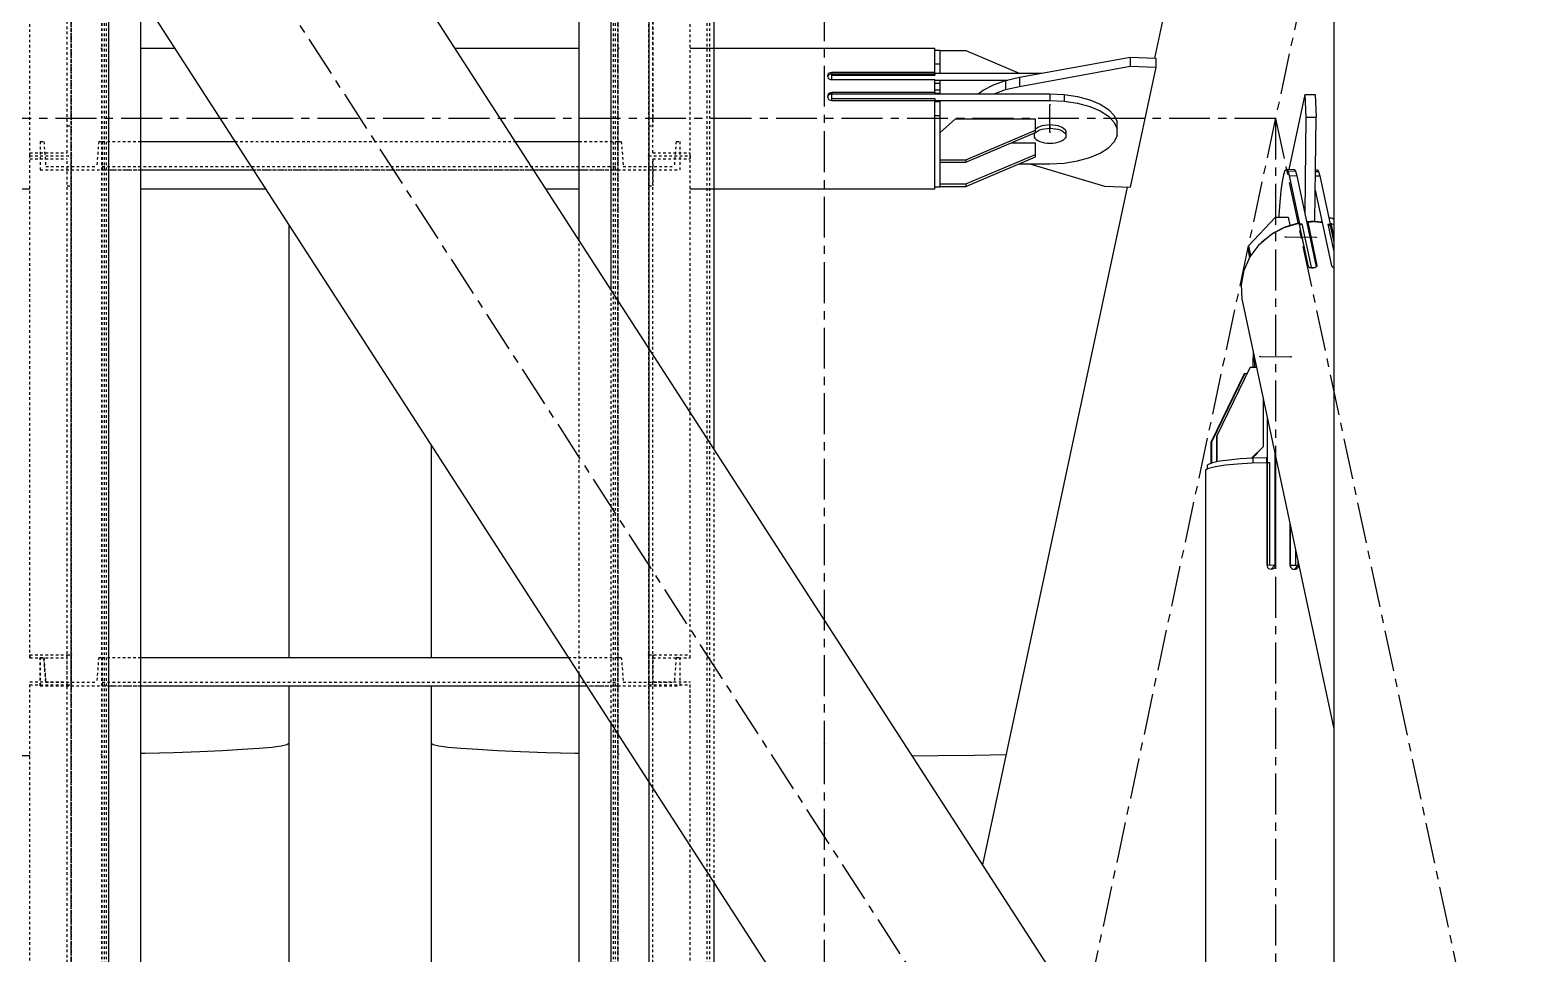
# Model space of a CAD drawing. Header units: millimetres. Extents: x 5143 to 30813, y 232 to 21408.
# Drawn here: x 23101 to 23391.9, y 15168.3 to 15347.4 of the extents above; entities that cross this region are included whole.
import ezdxf

# ---------------------------------------------------------------- set-up
doc = ezdxf.new("R2010")
doc.units = ezdxf.units.MM
doc.header["$LTSCALE"] = 0.25
for name, pattern in [('CENTER', [50.8, 31.75, -6.35, 6.35, -6.35]), ('XKITLINE00', [0]), ('XKITLINE02', [4, 2, -2]), ('XKITLINE03', [6, 3, -1, 1, -1])]:
    doc.linetypes.add(name, pattern=pattern)

msp = doc.modelspace()

# ---------------------------------------------------------------- linework, layer by layer
at = {"color": 8, "linetype": 'CENTER'}
for p, q in [((23255, 16877.2), (23255, 15209.12)), ((22900, 15740.27), (23430, 14920.27)), ((23430, 15740.27), (23255, 14920.27)), ((23298.78, 15327.62), (23298.78, 15332.93)), ((23342.5, 15330.27), (22987.5, 15330.27)), ((23342.5, 15330.27), (23342.5, 14510.27)), ((23342.5, 15330.27), (23430, 14920.27)), ((23344.42, 15307.31), (23350.39, 15307.23)), ((23339.51, 15284.13), (23345.48, 15284.06)), ((23255, 15209.12), (23255, 13540.01))]:
    msp.add_line(p, q, dxfattribs=at)
at = {"color": 8, "linetype": 'XKITLINE00'}
for p, q in [((23353.8, 15704.03), (23353.8, 15132.31)), ((23046.35, 15555.83), (23322.11, 15129.19)), ((23007.88, 15531.36), (23283.64, 15104.72)), ((23353.8, 15504.65), (23319.07, 15341.95)), ((23114.72, 15343.92), (23115, 15343.92)), ((23122.5, 15343.92), (23129.04, 15343.92)), ((23183.32, 15343.92), (23207.48, 15343.92)), ((23214.98, 15343.92), (23215.26, 15343.92)), ((23228.98, 15343.92), (23276.48, 15343.92)), ((23276.48, 15339.05), (23276.48, 15343.92)), ((23276.48, 15343.52), (23277.48, 15343.52)), ((23277.48, 15342.28), (23277.48, 15343.52)), ((23277.48, 15343.45), (23282.48, 15343.45)), ((23282.48, 15343.45), (23292.83, 15339.05)), ((23276.48, 15340.88), (23277.48, 15340.88)), ((23277.48, 15339.05), (23277.48, 15342.28)), ((23292.84, 15338.25), (23314.3, 15342.18)), ((23292.84, 15336.48), (23314.3, 15340.41)), ((23314.3, 15342.18), (23319.27, 15341.95)), ((23314.3, 15342.18), (23314.3, 15340.41)), ((23314.3, 15340.41), (23319.27, 15340.18)), ((23319.27, 15340.18), (23314.31, 15316.92)), ((23319.27, 15341.95), (23319.27, 15340.18)), ((23255.67, 15338.74), (23255.63, 15338.53)), ((23255.63, 15338.53), (23255.67, 15338.31)), ((23255.67, 15338.46), (23255.66, 15338.38)), ((23255.79, 15338.94), (23255.67, 15338.74)), ((23255.79, 15338.66), (23255.67, 15338.46)), ((23255.67, 15338.31), (23255.79, 15338.11)), ((23255.79, 15338.94), (23255.98, 15339.1)), ((23255.79, 15338.66), (23255.95, 15338.79)), ((23255.79, 15338.11), (23255.98, 15337.95)), ((23255.95, 15338.79), (23255.98, 15338.81)), ((23255.98, 15339.1), (23256.22, 15339.18)), ((23255.98, 15338.81), (23256.22, 15338.9)), ((23255.98, 15337.95), (23256.22, 15337.85)), ((23256.22, 15339.18), (23256.48, 15339.22)), ((23256.22, 15338.9), (23256.46, 15338.93)), ((23256.22, 15337.85), (23256.48, 15337.82)), ((23256.48, 15339.22), (23256.48, 15338.93)), ((23256.48, 15339.22), (23276.48, 15339.22)), ((23256.48, 15338.93), (23276.48, 15338.93)), ((23256.48, 15337.82), (23256.48, 15338.93)), ((23256.48, 15338.65), (23276.48, 15338.65)), ((23256.48, 15337.82), (23276.48, 15337.82)), ((23276.48, 15339.05), (23297.19, 15339.05)), ((23276.48, 15339.05), (23276.48, 15338.65)), ((23276.48, 15335.34), (23276.48, 15337.82)), ((23276.48, 15337.72), (23290.58, 15337.72)), ((23276.48, 15337.67), (23277.48, 15337.67)), ((23276.48, 15337.08), (23277.48, 15337.08)), ((23277.48, 15336.47), (23277.48, 15337.67)), ((23285.79, 15335.76), (23287.8, 15336.79)), ((23287.8, 15336.79), (23290.18, 15337.63)), ((23290.18, 15337.63), (23292.84, 15338.25)), ((23290.18, 15337.63), (23290.18, 15335.86)), ((23292.84, 15338.25), (23292.84, 15336.48)), ((23255.67, 15334.79), (23255.63, 15334.55)), ((23255.63, 15334.55), (23255.67, 15334.3)), ((23255.67, 15334.51), (23255.65, 15334.41)), ((23255.79, 15335.01), (23255.67, 15334.79)), ((23255.79, 15334.73), (23255.67, 15334.51)), ((23255.67, 15334.3), (23255.79, 15334.08)), ((23255.79, 15335.01), (23255.98, 15335.19)), ((23255.79, 15334.73), (23255.98, 15334.91)), ((23255.79, 15334.08), (23255.98, 15333.9)), ((23255.98, 15335.19), (23256.22, 15335.3)), ((23255.98, 15334.91), (23256.22, 15335.02)), ((23255.98, 15333.9), (23256.22, 15333.81)), ((23256.22, 15335.3), (23256.48, 15335.34)), ((23256.22, 15335.3), (23256.22, 15335.02)), ((23256.22, 15335.02), (23256.48, 15335.06)), ((23256.22, 15333.81), (23256.48, 15333.74)), ((23256.48, 15335.34), (23256.48, 15335.07)), ((23256.48, 15335.34), (23276.48, 15335.34)), ((23256.48, 15335.07), (23298.78, 15335.07)), ((23256.48, 15333.74), (23256.48, 15335.07)), ((23256.48, 15334.14), (23276.48, 15334.14)), ((23276.48, 15335.84), (23277.48, 15335.84)), ((23276.48, 15335.34), (23276.48, 15335.07)), ((23276.48, 15335.19), (23276.48, 15335.07)), ((23276.48, 15335.19), (23277.48, 15335.19)), ((23276.48, 15334.14), (23276.48, 15333.75)), ((23277.48, 15335.07), (23277.48, 15336.47)), ((23284.87, 15335.07), (23285.79, 15335.76)), ((23287.94, 15335.07), (23290.18, 15335.86)), ((23290.18, 15335.86), (23292.84, 15336.48)), ((23298.78, 15335.07), (23301.5, 15334.94)), ((23298.78, 15335.07), (23298.78, 15333.75)), ((23301.5, 15334.94), (23304.11, 15334.54)), ((23301.5, 15334.94), (23301.5, 15333.61)), ((23304.11, 15334.54), (23306.48, 15333.9)), ((23306.48, 15333.9), (23308.51, 15333.05)), ((23348.2, 15334.94), (23345.12, 15320.4)), ((23348.2, 15334.94), (23350.19, 15334.91)), ((23348.2, 15334.94), (23348.39, 15330.53)), ((23350.19, 15334.91), (23350.38, 15330.5)), ((23256.48, 15333.74), (23276.48, 15333.74)), ((23276.48, 15333.75), (23298.78, 15333.75)), ((23276.48, 15316.63), (23276.48, 15333.74)), ((23276.48, 15333.55), (23277.48, 15333.55)), ((23277.48, 15328.16), (23277.48, 15333.55)), ((23298.78, 15333.75), (23301.5, 15333.61)), ((23301.5, 15333.61), (23304.11, 15333.22)), ((23304.11, 15333.22), (23306.48, 15332.58)), ((23306.48, 15332.58), (23308.51, 15331.72)), ((23308.51, 15333.05), (23310.12, 15332.01)), ((23308.51, 15331.72), (23310.12, 15330.68)), ((23310.12, 15332.01), (23311.24, 15330.84)), ((23276.48, 15330.87), (23277.48, 15330.87)), ((23277.48, 15327.54), (23280.48, 15330.19)), ((23277.48, 15322.25), (23277.48, 15328.16)), ((23280.48, 15330.19), (23295.98, 15330.19)), ((23282.48, 15322.24), (23295.98, 15327.98)), ((23295.98, 15327.52), (23295.98, 15330.19)), ((23296.09, 15328.35), (23295.98, 15328.23)), ((23296.09, 15328.35), (23296.4, 15328.55)), ((23296.4, 15328.55), (23296.79, 15328.73)), ((23296.4, 15327.85), (23296.79, 15328.03)), ((23296.79, 15328.73), (23297.23, 15328.88)), ((23296.79, 15328.03), (23297.23, 15328.17)), ((23297.23, 15328.88), (23297.72, 15328.98)), ((23297.23, 15328.17), (23297.72, 15328.28)), ((23297.72, 15328.98), (23298.24, 15329.05)), ((23297.72, 15328.28), (23298.24, 15328.34)), ((23298.24, 15329.05), (23298.78, 15329.07)), ((23298.24, 15328.34), (23298.78, 15328.36)), ((23298.78, 15329.07), (23298.78, 15328.36)), ((23298.78, 15329.07), (23299.32, 15329.05)), ((23298.78, 15328.36), (23299.32, 15328.34)), ((23299.32, 15329.05), (23299.84, 15328.98)), ((23299.32, 15328.34), (23299.84, 15328.28)), ((23299.84, 15328.98), (23300.33, 15328.88)), ((23299.84, 15328.28), (23300.33, 15328.17)), ((23300.33, 15328.88), (23300.77, 15328.73)), ((23300.33, 15328.17), (23300.77, 15328.03)), ((23300.77, 15328.73), (23301.15, 15328.55)), ((23300.77, 15328.03), (23301.15, 15327.85)), ((23301.15, 15328.55), (23301.46, 15328.35)), ((23301.46, 15328.35), (23301.69, 15328.12)), ((23301.69, 15328.12), (23301.83, 15327.87)), ((23310.12, 15330.68), (23311.24, 15329.51)), ((23311.24, 15330.84), (23311.81, 15329.59)), ((23311.24, 15329.51), (23311.81, 15328.26)), ((23311.81, 15326.98), (23311.81, 15329.59)), ((23348.39, 15330.53), (23348.17, 15311.99)), ((23348.39, 15330.53), (23350.38, 15330.5)), ((23350.14, 15310.34), (23350.38, 15330.5)), ((23282.48, 15321.77), (23295.98, 15327.52)), ((23291.29, 15325.52), (23295.98, 15325.52)), ((23295.68, 15327.39), (23295.68, 15326.92)), ((23295.73, 15327.17), (23295.68, 15326.92)), ((23295.68, 15326.92), (23295.73, 15326.66)), ((23295.87, 15327.41), (23295.73, 15327.17)), ((23295.73, 15326.66), (23295.87, 15326.42)), ((23295.96, 15327.51), (23295.87, 15327.41)), ((23295.87, 15326.42), (23296.09, 15326.19)), ((23296.09, 15327.64), (23295.98, 15327.52)), ((23295.98, 15322.84), (23295.98, 15325.52)), ((23296.09, 15327.64), (23296.4, 15327.85)), ((23296.09, 15326.19), (23296.4, 15325.98)), ((23296.4, 15325.98), (23296.79, 15325.81)), ((23296.79, 15325.81), (23297.23, 15325.66)), ((23297.23, 15325.66), (23297.72, 15325.55)), ((23297.72, 15325.55), (23298.24, 15325.49)), ((23298.24, 15325.49), (23298.78, 15325.47)), ((23298.78, 15325.47), (23299.32, 15325.49)), ((23299.32, 15325.49), (23299.84, 15325.55)), ((23299.84, 15325.55), (23300.33, 15325.66)), ((23300.33, 15325.66), (23300.77, 15325.81)), ((23300.77, 15325.81), (23301.15, 15325.98)), ((23301.15, 15327.85), (23301.46, 15327.64)), ((23301.15, 15325.98), (23301.46, 15326.19)), ((23301.46, 15327.64), (23301.69, 15327.41)), ((23301.69, 15326.42), (23301.46, 15326.19)), ((23301.69, 15327.41), (23301.83, 15327.17)), ((23301.83, 15326.66), (23301.69, 15326.42)), ((23301.83, 15327.87), (23301.88, 15327.62)), ((23301.83, 15327.17), (23301.88, 15326.92)), ((23301.88, 15326.92), (23301.83, 15326.66)), ((23301.88, 15327.62), (23301.88, 15326.92)), ((23311.24, 15325.73), (23310.12, 15324.56)), ((23311.81, 15326.98), (23311.24, 15325.73)), ((23277.48, 15322.25), (23277.48, 15322.24)), ((23277.48, 15322.24), (23282.48, 15322.24)), ((23277.48, 15322.24), (23277.48, 15322.22)), ((23277.48, 15317.12), (23277.48, 15322.22)), ((23282.48, 15317.56), (23295.98, 15323.31)), ((23282.48, 15317.1), (23295.98, 15322.84)), ((23282.48, 15322.24), (23282.48, 15321.77)), ((23304.11, 15322.03), (23306.48, 15322.67)), ((23306.48, 15322.67), (23308.51, 15323.53)), ((23308.51, 15323.53), (23310.12, 15324.56)), ((23277.48, 15321.77), (23282.48, 15321.77)), ((23292.83, 15321.5), (23298.78, 15321.5)), ((23294.89, 15321.5), (23309.33, 15317.16)), ((23298.78, 15321.5), (23301.5, 15321.63)), ((23301.5, 15321.63), (23304.11, 15322.03)), ((23344.03, 15319.35), (23343.77, 15318.02)), ((23344.32, 15320.16), (23344.03, 15319.35)), ((23344.32, 15320.16), (23344.61, 15320.41)), ((23344.61, 15320.41), (23346.1, 15320.39)), ((23344.61, 15320.41), (23344.89, 15320.08)), ((23344.89, 15320.08), (23346.38, 15320.06)), ((23344.89, 15320.08), (23345.15, 15319.19)), ((23346.1, 15320.39), (23346.38, 15320.06)), ((23346.38, 15320.06), (23346.64, 15319.17)), ((23350.26, 15320.33), (23350.57, 15320.33)), ((23350.26, 15320.01), (23350.85, 15320)), ((23350.57, 15320.33), (23350.85, 15320)), ((23350.85, 15320), (23351.11, 15319.12)), ((23053.51, 15316.63), (23101, 15316.63)), ((23114.72, 15316.63), (23115, 15316.63)), ((23122.5, 15316.63), (23146.67, 15316.63)), ((23200.95, 15316.63), (23207.48, 15316.63)), ((23214.98, 15316.63), (23215.26, 15316.63)), ((23228.98, 15316.63), (23276.48, 15316.63)), ((23276.48, 15317.03), (23277.48, 15317.03)), ((23277.48, 15317.56), (23282.48, 15317.56)), ((23277.48, 15317.12), (23277.48, 15317.1)), ((23277.48, 15317.1), (23282.48, 15317.1)), ((23277.48, 15317.1), (23277.48, 15317.03)), ((23282.48, 15317.56), (23282.48, 15317.1)), ((23313.74, 15316.95), (23285.69, 15185.53)), ((23309.33, 15317.16), (23314.31, 15316.92)), ((23343.77, 15318.02), (23343.53, 15316.22)), ((23345.15, 15319.19), (23346.64, 15319.17)), ((23345.15, 15319.19), (23347.15, 15309.82)), ((23346.64, 15319.17), (23350.41, 15301.51)), ((23350.21, 15316.37), (23351.55, 15310.12)), ((23350.25, 15319.13), (23351.11, 15319.12)), ((23351.11, 15319.12), (23353.11, 15309.74)), ((23343.33, 15314.03), (23343.18, 15311.54)), ((23343.53, 15316.22), (23343.33, 15314.03)), ((23342.49, 15311.15), (23337.24, 15305.56)), ((23342.49, 15311.15), (23344.98, 15311.12)), ((23343.18, 15311.54), (23343.16, 15311.14)), ((23344.98, 15311.12), (23345.31, 15309.55)), ((23352.84, 15311.02), (23353.43, 15311.01)), ((23353.43, 15311.01), (23353.8, 15310.74)), ((23151.2, 15309.63), (23151.2, 15225.78)), ((23339.26, 15305.75), (23341.53, 15307.69)), ((23341.53, 15307.69), (23344.2, 15309.13)), ((23341.6, 15307.72), (23341.96, 15308.01)), ((23341.96, 15308.01), (23344.35, 15309.26)), ((23344.2, 15309.13), (23347.06, 15309.99)), ((23344.35, 15309.26), (23346.95, 15310.04)), ((23344.35, 15309.26), (23344.37, 15309.18)), ((23346.95, 15310.04), (23346.96, 15309.96)), ((23347.06, 15309.99), (23348.85, 15301.58)), ((23347.15, 15309.82), (23347.14, 15309.63)), ((23347.14, 15309.59), (23347.6, 15309.81)), ((23347.15, 15309.82), (23347.6, 15309.81)), ((23347.6, 15309.81), (23349.39, 15301.41)), ((23348.65, 15310.29), (23348.63, 15309.86)), ((23348.65, 15310.29), (23349.35, 15310.33)), ((23348.65, 15310.29), (23348.74, 15309.87)), ((23348.74, 15309.87), (23348.72, 15309.44)), ((23348.76, 15310.16), (23348.73, 15309.61)), ((23348.73, 15309.61), (23350.45, 15301.54)), ((23348.76, 15310.16), (23350.16, 15310.28)), ((23348.76, 15310.16), (23350.55, 15301.75)), ((23349.35, 15310.33), (23350.05, 15310.34)), ((23349.35, 15310.33), (23349.38, 15310.21)), ((23350.05, 15310.34), (23350.75, 15310.31)), ((23350.16, 15310.28), (23351.54, 15310.12)), ((23350.75, 15310.31), (23350.77, 15310.21)), ((23350.75, 15310.31), (23351.44, 15310.25)), ((23351.44, 15310.25), (23351.46, 15310.13)), ((23351.54, 15310.12), (23353.34, 15301.71)), ((23352.66, 15309.75), (23353.8, 15304.45)), ((23352.66, 15309.75), (23353.11, 15309.74)), ((23352.66, 15309.75), (23353.1, 15309.51)), ((23353.11, 15309.97), (23353.1, 15309.8)), ((23353.11, 15309.74), (23353.1, 15309.51)), ((23353.1, 15309.51), (23353.8, 15306.25)), ((23353.11, 15309.97), (23353.2, 15309.54)), ((23353.11, 15309.97), (23353.8, 15309.73)), ((23353.2, 15309.54), (23353.18, 15309.15)), ((23353.22, 15309.91), (23353.19, 15309.34)), ((23353.19, 15309.34), (23353.8, 15306.5)), ((23353.22, 15309.91), (23353.8, 15307.23)), ((23353.22, 15309.91), (23353.8, 15309.72)), ((23337.24, 15305.56), (23337.18, 15304.65)), ((23337.24, 15305.56), (23337.65, 15303.62)), ((23339.26, 15305.75), (23337.5, 15303.43)), ((23339.88, 15306.36), (23339.64, 15306.08)), ((23339.88, 15306.36), (23341.25, 15307.45)), ((23337.5, 15303.43), (23336.34, 15300.82)), ((23337.18, 15304.65), (23337.46, 15303.34)), ((23336.34, 15300.82), (23335.83, 15298.07)), ((23348.85, 15301.58), (23348.94, 15301.49)), ((23348.94, 15301.49), (23349.06, 15301.4)), ((23349.06, 15301.4), (23349.27, 15301.34)), ((23349.26, 15301.34), (23349.39, 15301.41)), ((23349.27, 15301.34), (23349.51, 15301.31)), ((23349.39, 15301.41), (23350.17, 15301.4)), ((23349.51, 15301.31), (23349.78, 15301.32)), ((23349.78, 15301.32), (23350.04, 15301.36)), ((23350.04, 15301.36), (23350.27, 15301.43)), ((23350.27, 15301.43), (23350.44, 15301.53)), ((23350.54, 15301.64), (23350.44, 15301.53)), ((23350.55, 15301.75), (23350.54, 15301.64)), ((23353.34, 15301.71), (23353.4, 15301.6)), ((23353.4, 15301.6), (23353.54, 15301.49)), ((23353.54, 15301.49), (23353.75, 15301.39)), ((23353.75, 15301.39), (23353.8, 15301.37)), ((23335.83, 15298.07), (23336, 15295.31)), ((23336, 15295.31), (23353.8, 15211.94)), ((23338.16, 15285.2), (23338.13, 15282.57)), ((23337.5, 15281.92), (23331.04, 15268.6)), ((23337.61, 15282.04), (23331.14, 15268.72)), ((23337.61, 15282.04), (23337.5, 15281.92)), ((23337.61, 15282.04), (23338.84, 15282.02)), ((23338.13, 15282.57), (23338.13, 15282.03)), ((23338.39, 15284.11), (23338.39, 15283.77)), ((23338.39, 15283.77), (23338.39, 15283.24)), ((23338.39, 15283.24), (23338.41, 15282.74)), ((23338.41, 15282.74), (23338.43, 15282.28)), ((23338.43, 15282.28), (23338.45, 15282.03)), ((23336.45, 15280.73), (23329.98, 15267.41)), ((23336.55, 15280.85), (23330.09, 15267.53)), ((23336.55, 15280.85), (23336.45, 15280.73)), ((23336.55, 15280.85), (23336.98, 15280.84)), ((23340.09, 15276.15), (23340.09, 15266.62)), ((23340.89, 15272.4), (23340.89, 15263.55)), ((23178.8, 15266.93), (23178.8, 15225.78)), ((23330.09, 15267.53), (23329.98, 15267.41)), ((23329.98, 15267.41), (23329.98, 15263.44)), ((23330.09, 15267.53), (23330.09, 15263.48)), ((23331.14, 15268.72), (23331.04, 15268.6)), ((23331.04, 15268.6), (23331.04, 15263.73)), ((23331.14, 15268.72), (23331.14, 15263.75)), ((23331.7, 15263.87), (23333.5, 15264.11)), ((23333.5, 15264.11), (23335.67, 15264.31)), ((23335.67, 15264.31), (23338.13, 15264.45)), ((23337.87, 15264.43), (23340.09, 15266.62)), ((23337.89, 15264.43), (23339.99, 15266.5)), ((23338.04, 15264.44), (23339.04, 15265.43)), ((23338.05, 15264.44), (23338.93, 15265.31)), ((23338.13, 15264.52), (23338.13, 15264.45)), ((23338.13, 15264.45), (23340.77, 15264.52)), ((23338.13, 15264.45), (23338.13, 15263.5)), ((23339.04, 15265.56), (23339.04, 15265.43)), ((23340.77, 15264.52), (23340.77, 15263.57)), ((23342.38, 15265.41), (23342.38, 15243.68)), ((23342.49, 15264.53), (23342.38, 15264.41)), ((23342.49, 15264.53), (23342.49, 15263.54)), ((23342.49, 15264.53), (23342.57, 15264.53)), ((23328.92, 15262.13), (23329.58, 15262.48)), ((23328.92, 15262.13), (23328.92, 15120.69)), ((23329.53, 15263.27), (23329.25, 15262.95)), ((23329.25, 15262.95), (23329.25, 15262.3)), ((23329.53, 15263.27), (23330.36, 15263.58)), ((23329.58, 15262.48), (23330.89, 15262.81)), ((23330.36, 15263.58), (23331.14, 15263.75)), ((23330.89, 15262.81), (23332.78, 15263.1)), ((23331.14, 15263.75), (23331.14, 15263.75)), ((23331.14, 15263.75), (23331.16, 15263.75)), ((23331.16, 15263.75), (23331.7, 15263.87)), ((23332.78, 15263.1), (23335.16, 15263.33)), ((23335.16, 15263.33), (23337.9, 15263.49)), ((23337.9, 15263.49), (23340.81, 15263.58)), ((23340.81, 15263.58), (23340.81, 15243.72)), ((23340.87, 15263.52), (23341.34, 15263.55)), ((23340.89, 15263.55), (23340.87, 15263.52)), ((23340.87, 15263.52), (23340.87, 15243.67)), ((23340.89, 15263.55), (23341.34, 15263.55)), ((23341.34, 15263.55), (23341.34, 15243.69)), ((23342.49, 15263.54), (23342.38, 15263.42)), ((23342.53, 15263.58), (23342.46, 15263.51)), ((23342.46, 15263.51), (23342.46, 15243.65)), ((23342.53, 15263.58), (23342.53, 15243.72)), ((23342.53, 15263.58), (23342.78, 15263.58)), ((23342.38, 15260.4), (23342.46, 15260.4)), ((23345.31, 15251.7), (23345.31, 15243.69)), ((23345.37, 15251.43), (23345.37, 15243.64)), ((23346.41, 15246.55), (23346.41, 15243.63)), ((23340.81, 15243.72), (23340.88, 15243.46)), ((23340.87, 15243.67), (23340.84, 15243.63)), ((23340.87, 15243.67), (23341.34, 15243.69)), ((23341.34, 15243.69), (23342.38, 15243.68)), ((23342.38, 15243.68), (23341.68, 15242.88)), ((23342.46, 15243.65), (23342.42, 15243.39)), ((23342.53, 15243.72), (23342.46, 15243.65)), ((23342.53, 15243.72), (23342.48, 15243.46)), ((23345.31, 15243.69), (23345.35, 15243.43)), ((23345.37, 15243.64), (23345.33, 15243.59)), ((23345.37, 15243.64), (23346.41, 15243.63)), ((23346.41, 15243.63), (23346.83, 15243.59)), ((23346.83, 15244.57), (23346.83, 15243.59)), ((23346.91, 15244.19), (23346.91, 15243.57)), ((23346.98, 15243.64), (23346.91, 15243.57)), ((23346.98, 15243.64), (23346.92, 15243.38)), ((23346.98, 15243.88), (23346.98, 15243.64)), ((23340.88, 15243.46), (23340.98, 15243.23)), ((23340.98, 15243.23), (23341.17, 15243.04)), ((23341.17, 15243.04), (23341.41, 15242.92)), ((23341.41, 15242.92), (23341.67, 15242.88)), ((23341.67, 15242.88), (23341.93, 15242.92)), ((23341.93, 15242.92), (23342.17, 15243.04)), ((23342.17, 15243.04), (23342.36, 15243.23)), ((23342.42, 15243.39), (23342.31, 15243.17)), ((23342.48, 15243.46), (23342.36, 15243.23)), ((23342.48, 15243.46), (23342.42, 15243.39)), ((23345.35, 15243.43), (23345.47, 15243.19)), ((23345.47, 15243.19), (23345.65, 15243)), ((23345.65, 15243), (23345.89, 15242.87)), ((23345.89, 15242.87), (23346.15, 15242.82)), ((23346.83, 15243.59), (23346.15, 15242.82)), ((23346.15, 15242.82), (23346.4, 15242.86)), ((23346.4, 15242.86), (23346.64, 15242.97)), ((23346.64, 15242.97), (23346.8, 15243.13)), ((23346.87, 15243.31), (23346.77, 15243.1)), ((23346.92, 15243.38), (23346.82, 15243.15)), ((23346.91, 15243.57), (23346.88, 15243.34)), ((23151.2, 15220.28), (23151.2, 15209.12)), ((23178.8, 15220.28), (23178.8, 15209.12)), ((23149.73, 15208.64), (23150.83, 15208.88)), ((23149.73, 15208.64), (23150.83, 15208.88)), ((23150.83, 15208.88), (23151.2, 15209.12)), ((23150.83, 15208.88), (23151.2, 15209.12)), ((23151.2, 15209.12), (23151.2, 15125.78)), ((23178.8, 15209.12), (23179.16, 15208.88)), ((23178.8, 15209.12), (23178.8, 15125.78)), ((23178.8, 15209.12), (23179.16, 15208.88)), ((23179.16, 15208.88), (23180.26, 15208.64)), ((23179.16, 15208.88), (23180.26, 15208.64)), ((23097.12, 15206.74), (23101, 15206.78)), ((23114.72, 15207), (23115, 15207.01)), ((23122.5, 15207.18), (23123.34, 15207.2)), ((23123.34, 15207.2), (23128.88, 15207.36)), ((23128.88, 15207.36), (23133.9, 15207.54)), ((23128.88, 15207.36), (23133.9, 15207.54)), ((23133.9, 15207.54), (23138.35, 15207.74)), ((23133.9, 15207.54), (23138.35, 15207.74)), ((23138.35, 15207.74), (23142.2, 15207.95)), ((23138.35, 15207.74), (23142.2, 15207.95)), ((23142.2, 15207.95), (23145.39, 15208.17)), ((23142.2, 15207.95), (23145.39, 15208.17)), ((23145.39, 15208.17), (23147.91, 15208.4)), ((23145.39, 15208.17), (23147.91, 15208.4)), ((23147.91, 15208.4), (23149.73, 15208.64)), ((23147.91, 15208.4), (23149.73, 15208.64)), ((23180.26, 15208.64), (23182.08, 15208.4)), ((23180.26, 15208.64), (23182.08, 15208.4)), ((23182.08, 15208.4), (23184.6, 15208.17)), ((23182.08, 15208.4), (23184.6, 15208.17)), ((23184.6, 15208.17), (23187.79, 15207.95)), ((23184.6, 15208.17), (23187.79, 15207.95)), ((23187.79, 15207.95), (23191.64, 15207.74)), ((23187.79, 15207.95), (23191.64, 15207.74)), ((23191.64, 15207.74), (23196.09, 15207.54)), ((23191.64, 15207.74), (23196.09, 15207.54)), ((23196.09, 15207.54), (23201.11, 15207.36)), ((23196.09, 15207.54), (23201.11, 15207.36)), ((23201.11, 15207.36), (23206.65, 15207.2)), ((23206.65, 15207.2), (23207.48, 15207.18)), ((23214.98, 15207.01), (23215.26, 15207)), ((23272.01, 15206.7), (23277.12, 15206.74)), ((23277.12, 15206.74), (23284.16, 15206.82)), ((23284.16, 15206.82), (23290.25, 15206.92))]:
    msp.add_line(p, q, dxfattribs=at)
at = {"color": 3, "linetype": 'XKITLINE02'}
for p, q in [((23108.2, 15323.61), (23108.2, 15426.28)), ((23109, 15323.03), (23109, 15426.28)), ((23221.78, 15323.61), (23221.78, 15426.28)), ((23101, 15323.03), (23101, 15421.06)), ((23228.98, 15323.03), (23228.98, 15421.06)), ((23220.98, 15420.98), (23220.98, 15328.83)), ((23220.98, 15323.03), (23220.98, 15420.48)), ((23221.78, 15420.98), (23221.78, 15328.83)), ((23114.92, 13721.24), (23114.92, 15406.22)), ((23115, 13721.24), (23115, 15406.22)), ((23115.45, 13721.24), (23115.45, 15406.22)), ((23115.85, 13721.24), (23115.85, 15406.22)), ((23116.3, 13723.56), (23116.3, 15406.22)), ((23122.5, 14302.1), (23122.5, 15406.22)), ((23214.13, 13721.24), (23214.13, 15406.22)), ((23214.53, 13721.24), (23214.52, 15406.22)), ((23214.98, 13721.24), (23214.98, 15406.22)), ((23215.06, 13721.24), (23215.06, 15406.22)), ((23232.3, 13721.24), (23232.29, 15406.22)), ((23232.83, 13721.24), (23232.82, 15406.22)), ((23108.2, 15328.83), (23109, 15328.83)), ((23220.98, 15328.83), (23220.98, 15323.03)), ((23220.98, 15328.83), (23221.78, 15328.83)), ((23103, 15325.78), (23103.68, 15325.78)), ((23103, 15325.78), (23103, 15320.28)), ((23103, 15325.78), (23103, 15320.28)), ((23103.68, 15325.78), (23104.06, 15320.98)), ((23103.68, 15325.78), (23104.06, 15320.98)), ((23114.32, 15325.78), (23113.94, 15320.98)), ((23114.32, 15325.78), (23113.94, 15320.98)), ((23114.32, 15325.78), (23115, 15325.78)), ((23115, 15320.28), (23115, 15325.78)), ((23115, 15325.78), (23122.5, 15325.78)), ((23115, 15325.78), (23115, 15320.28)), ((23115, 15325.78), (23115, 15320.28)), ((23140.76, 15325.78), (23195.05, 15325.78)), ((23207.48, 15325.78), (23214.98, 15325.78)), ((23214.98, 15320.28), (23214.98, 15325.78)), ((23214.98, 15325.78), (23214.98, 15320.28)), ((23214.98, 15325.78), (23215.66, 15325.78)), ((23214.98, 15325.78), (23214.98, 15320.28)), ((23215.66, 15325.78), (23216.04, 15320.98)), ((23215.66, 15325.78), (23216.04, 15320.98)), ((23226.3, 15325.78), (23225.92, 15320.98)), ((23226.3, 15325.78), (23225.92, 15320.98)), ((23226.3, 15325.78), (23226.98, 15325.78)), ((23226.98, 15325.78), (23226.98, 15320.28)), ((23226.98, 15325.78), (23226.98, 15320.28)), ((23101, 15323.61), (23108.2, 15323.61)), ((23101, 15323.03), (23109, 15323.03)), ((23101, 15225.71), (23101, 15323.03)), ((23101, 15323.03), (23109, 15323.03)), ((23101, 15322.44), (23108.2, 15322.44)), ((23108.2, 15220.46), (23108.2, 15322.44)), ((23109, 15220.46), (23109, 15323.03)), ((23220.98, 15323.03), (23228.98, 15323.03)), ((23220.98, 15317.2), (23220.98, 15323.03)), ((23220.98, 15323.03), (23228.98, 15323.03)), ((23221.78, 15323.61), (23228.98, 15323.61)), ((23221.78, 15322.44), (23221.78, 15317.2)), ((23221.78, 15322.44), (23228.98, 15322.44)), ((23221.78, 15220.46), (23221.78, 15322.44)), ((23228.98, 15323.03), (23228.98, 15322.44)), ((23228.98, 15225.71), (23228.98, 15323.03)), ((23103, 15320.28), (23115, 15320.28)), ((23104.06, 15320.98), (23113.94, 15320.98)), ((23115, 15320.98), (23214.98, 15320.98)), ((23115, 15320.28), (23122.5, 15320.28)), ((23144.32, 15320.28), (23198.6, 15320.28)), ((23207.48, 15320.28), (23214.98, 15320.28)), ((23214.98, 15320.28), (23226.98, 15320.28)), ((23216.04, 15320.98), (23225.92, 15320.98)), ((23220.98, 15220.46), (23220.98, 15320.98)), ((23108.2, 15317.2), (23109, 15317.2)), ((23220.98, 15317.2), (23221.78, 15317.2)), ((23207.48, 15222.55), (23207.48, 15306.54)), ((23213.68, 15212.96), (23213.68, 15296.95)), ((23233.68, 15182.02), (23233.68, 15266.01)), ((23101, 15226.29), (23101, 15225.71)), ((23101, 15226.29), (23109, 15226.29)), ((23108.2, 15123.61), (23108.2, 15226.28)), ((23108.2, 15226.28), (23109, 15226.28)), ((23109, 15226.29), (23109, 15220.46)), ((23109, 15123.03), (23109, 15226.28)), ((23220.98, 15226.29), (23228.98, 15226.29)), ((23220.98, 15215.71), (23220.98, 15226.28)), ((23220.98, 15226.28), (23221.78, 15226.28)), ((23220.98, 15226.28), (23220.98, 15128.83)), ((23221.78, 15226.28), (23221.78, 15221.06)), ((23221.78, 15123.61), (23221.78, 15226.28)), ((23101, 15225.71), (23108.2, 15225.71)), ((23103, 15225.78), (23103.68, 15225.78)), ((23103, 15225.78), (23103, 15220.28)), ((23103, 15220.28), (23103, 15225.78)), ((23103.68, 15225.78), (23104.06, 15220.98)), ((23104.06, 15220.98), (23103.68, 15225.78)), ((23108.2, 15220.46), (23108.2, 15225.71)), ((23114.32, 15225.78), (23113.94, 15220.98)), ((23114.32, 15225.78), (23113.94, 15220.98)), ((23114.32, 15225.78), (23115, 15225.78)), ((23115, 15220.28), (23115, 15225.78)), ((23115, 15225.78), (23122.5, 15225.78)), ((23115, 15225.78), (23115, 15220.28)), ((23115, 15225.78), (23115, 15220.28)), ((23205.4, 15225.78), (23214.98, 15225.78)), ((23214.98, 15220.28), (23214.98, 15225.78)), ((23214.98, 15225.78), (23214.98, 15220.28)), ((23214.98, 15225.78), (23215.66, 15225.78)), ((23214.98, 15225.78), (23214.98, 15220.28)), ((23215.66, 15225.78), (23216.04, 15220.98)), ((23215.66, 15225.78), (23216.04, 15220.98)), ((23221.78, 15225.71), (23228.98, 15225.71)), ((23226.3, 15225.78), (23225.92, 15220.98)), ((23226.3, 15225.78), (23225.92, 15220.98)), ((23226.3, 15225.78), (23226.98, 15225.78)), ((23226.98, 15225.78), (23226.98, 15220.28)), ((23226.98, 15225.78), (23226.98, 15220.28)), ((23101, 15123.03), (23101, 15221.06)), ((23101, 15221.06), (23108.2, 15221.06)), ((23101, 15220.47), (23109, 15220.47)), ((23104.06, 15220.98), (23113.94, 15220.98)), ((23108.2, 15220.46), (23109, 15220.46)), ((23115, 15220.98), (23214.98, 15220.98)), ((23216.04, 15220.98), (23225.92, 15220.98)), ((23220.98, 15220.48), (23228.98, 15220.48)), ((23220.98, 15220.46), (23221.78, 15220.46)), ((23221.78, 15221.06), (23228.98, 15221.06)), ((23228.98, 15214.93), (23228.98, 15221.06)), ((23228.98, 15123.03), (23228.98, 15221.06)), ((23103, 15220.28), (23115, 15220.28)), ((23115, 15220.28), (23122.5, 15220.28)), ((23207.48, 15220.28), (23214.98, 15220.28)), ((23214.98, 15220.28), (23226.98, 15220.28)), ((23220.98, 15215.71), (23220.98, 15123.03))]:
    msp.add_line(p, q, dxfattribs=at)
at = {"color": 1, "linetype": 'XKITLINE03'}
for p, q in [((23109, 15323.03), (23109, 15420.47)), ((23220.98, 15420.48), (23220.98, 15323.03)), ((23109, 15406.22), (23109, 13721.24)), ((23122.5, 13721.24), (23122.5, 15406.22)), ((23214.98, 15406.22), (23214.98, 13721.24)), ((23220.97, 15406.22), (23220.98, 13721.24)), ((23109, 15226.29), (23109, 15323.03)), ((23220.98, 15323.03), (23220.98, 15226.29)), ((23115, 15320.28), (23214.98, 15320.28)), ((23115, 15320.28), (23115, 15320.28)), ((23214.98, 15320.28), (23214.98, 15320.28)), ((23109, 15123.03), (23109, 15220.47)), ((23220.98, 15220.48), (23220.98, 15123.03)), ((23115, 15220.28), (23214.98, 15220.28)), ((23115, 15220.28), (23115, 15220.28)), ((23214.98, 15220.28), (23214.98, 15220.28))]:
    msp.add_line(p, q, dxfattribs=at)
at = {"color": 7, "linetype": 'XKITLINE00'}
for p, q in [((23207.48, 15306.54), (23207.48, 15406.22)), ((23213.68, 15296.95), (23213.67, 15406.22)), ((23233.68, 15266.01), (23233.67, 15406.22)), ((23116.3, 14943.1), (23116.3, 15363.62)), ((23122.5, 14943.1), (23122.5, 15354.03)), ((23122.5, 15325.78), (23140.76, 15325.78)), ((23195.05, 15325.78), (23207.48, 15325.78)), ((23122.5, 15320.28), (23144.32, 15320.28)), ((23198.6, 15320.28), (23207.48, 15320.28)), ((23122.5, 15225.78), (23205.4, 15225.78)), ((23207.48, 14943.1), (23207.48, 15222.55)), ((23122.5, 15220.28), (23207.48, 15220.28)), ((23213.68, 14943.1), (23213.68, 15212.96)), ((23233.68, 14943.1), (23233.68, 15182.02))]:
    msp.add_line(p, q, dxfattribs=at)
at = {"color": 8, "linetype": 'XKITLINE00'}
for centre in [(23298.78, 15332.93), (23342.5, 15330.27), (23342.5, 15330.27), (23342.5, 15330.27), (23298.78, 15327.62), (23344.42, 15307.31), (23350.39, 15307.23), (23339.51, 15284.13), (23345.48, 15284.06), (23255, 15209.12), (23255, 15209.12)]:
    msp.add_circle(centre, 0.05, dxfattribs=at)
at = {"color": 1, "linetype": 'XKITLINE00'}
for centre in [(23109, 15323.03), (23109, 15323.03), (23220.98, 15323.03), (23220.98, 15323.03), (23115, 15320.28), (23115, 15320.28), (23214.98, 15320.28), (23214.98, 15320.28), (23109, 15226.29), (23220.98, 15226.29), (23109, 15220.47), (23220.98, 15220.48), (23115, 15220.28), (23115, 15220.28), (23214.98, 15220.28), (23214.98, 15220.28)]:
    msp.add_circle(centre, 0.05, dxfattribs=at)

doc.saveas('drawing.dxf')
